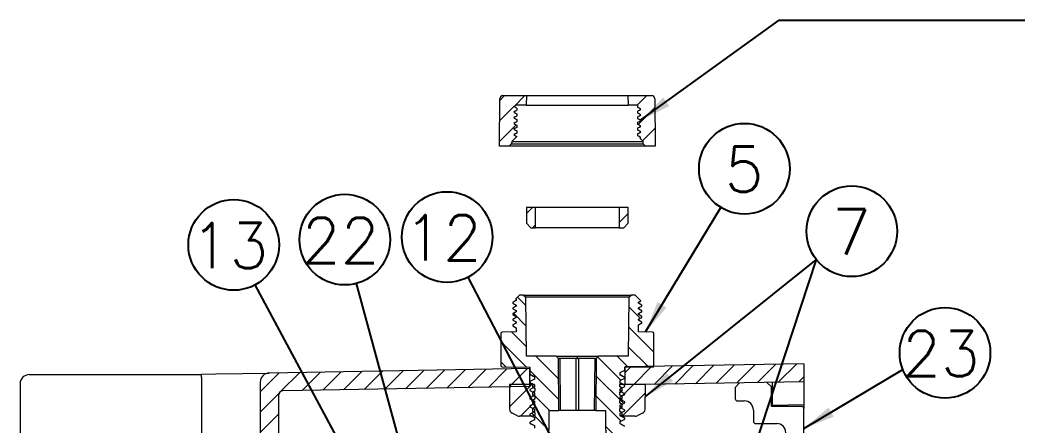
# Model space of a CAD drawing. Extents: x 14808 to 20058, y -13198 to -11680.
# Drawn here: x 16137.5 to 16248.4, y -11998.7 to -11954 of the extents above; entities that cross this region are included whole.
import ezdxf

# ---------------------------------------------------------------- set-up
doc = ezdxf.new("R2010")
doc.units = 0
doc.header["$LTSCALE"] = 7
doc.header["$MEASUREMENT"] = 0
doc.layers.get('0').update_dxf_attribs({"color": 2, "linetype": 'CONTINUOUS'})
doc.layers.add('D', color=2, linetype='CONTINUOUS')
doc.layers.add('DWG', color=7, linetype='CONTINUOUS')
doc.styles.add('GHS', font='romans', dxfattribs={"bigfont": 'ghs'})
doc.dimstyles.new('STANDARD$7', dxfattribs={"dimtxt": 3.5, "dimasz": 3, "dimexe": 1, "dimexo": 0.0625, "dimgap": 1, "dimtad": 1, "dimdec": 4, "dimzin": 0, "dimdsep": 46, "dimtxsty": 'GHS', "dimcen": 1, "dimclrt": 2, "dimadec": 0, "dimazin": 0, "dimtfac": 1, "dimtdec": 4, "dimtofl": 0, "dimtmove": 0, "dimatfit": 3, "dimfxl": 1, "dimtolj": 1, "dimtzin": 0, "dimarcsym": 0})
pattern_1 = [(45, (106.702, 838.8216), (-2.245064, 2.245064), [])]
pattern_2 = [(45, (16246.7215, -11556.3238), (-1.122532, 1.122532), [])]
pattern_3 = [(45, (16919.7908, -11560.2243), (-1.122532, 1.122532), [])]
pattern_4 = [(135, (16919.7908, -11560.2243), (-1.122532, -1.122532), [])]

# ---------------------------------------------------------------- blocks, each defined once
blk = doc.blocks.new('A$C73CB3442')
at = {"linetype": 'Continuous', "lineweight": 0}
h = blk.add_hatch(dxfattribs=at)
h.set_pattern_fill('ANSI31', style=0)
h.set_pattern_definition(pattern_1)
h.paths.add_polyline_path([(2, 0), (2, 4.5), (0, 4.5), (0, 1), (1, 0)], flags=0)
h = blk.add_hatch(dxfattribs=at)
h.set_pattern_fill('ANSI31', style=0)
h.set_pattern_definition(pattern_1)
h.paths.add_polyline_path([(22.5, 1), (22.5, 4.5), (20.5, 4.5), (20.5, 0), (21.5, 0)], flags=0)
at = {"color": 7, "linetype": 'Continuous', "lineweight": 15}
for p, q in [((0, 4.5), (0, 1)), ((2, 4.5), (0, 4.5)), ((2, 0), (2, 4.5)), ((20.5, 4.5), (2, 4.5)), ((20.5, 4.5), (20.5, 0)), ((22.5, 4.5), (20.5, 4.5)), ((22.5, 1), (22.5, 4.5)), ((0, 1), (1, 0)), ((21.5, 0), (22.5, 1)), ((1, 0), (2, 0)), ((20.5, 0), (2, 0)), ((20.5, 0), (21.5, 0))]:
    blk.add_line(p, q, dxfattribs=at)

msp = doc.modelspace()

# ---------------------------------------------------------------- hatches: boundary and pattern name
at = {"linetype": 'Continuous', "lineweight": 0}
h = msp.add_hatch(dxfattribs=at)
h.set_pattern_fill('ANSI31', scale=0.5, style=0)
h.set_pattern_definition(pattern_2)
edge = h.paths.add_edge_path(flags=0)
edge.add_line((16192.33, -11963.3), (16192.33, -11963.4))
edge.add_line((16192.33, -11963.4), (16192.33, -11963.38))
edge.add_line((16192.33, -11963.38), (16193.36, -11963.38))
edge.add_line((16193.36, -11963.38), (16193.37, -11962.31))
edge.add_line((16193.37, -11962.31), (16190.79, -11962.31))
edge.add_arc((16190.79, -11962.66), 0.35, 90, 179.5)
edge.add_line((16190.44, -11962.65), (16190.4, -11967.88))
edge.add_line((16190.4, -11967.88), (16191.49, -11967.88))
edge.add_line((16191.49, -11967.88), (16191.74, -11967.63))
edge.add_line((16191.74, -11967.63), (16191.75, -11967.38))
edge.add_line((16191.75, -11967.38), (16192.3, -11966.84))
edge.add_line((16192.3, -11966.84), (16192.3, -11966.82))
edge.add_line((16192.3, -11966.82), (16191.98, -11966.63))
edge.add_line((16191.98, -11966.63), (16192.3, -11966.44))
edge.add_line((16192.3, -11966.44), (16192.3, -11966.19))
edge.add_line((16192.3, -11966.19), (16191.98, -11966.01))
edge.add_line((16191.98, -11966.01), (16192.3, -11965.82))
edge.add_line((16192.3, -11965.82), (16192.31, -11965.57))
edge.add_line((16192.31, -11965.57), (16191.98, -11965.38))
edge.add_line((16191.98, -11965.38), (16192.31, -11965.19))
edge.add_line((16192.31, -11965.19), (16192.31, -11964.95))
edge.add_line((16192.31, -11964.95), (16191.98, -11964.76))
edge.add_line((16191.98, -11964.76), (16192.32, -11964.56))
edge.add_line((16192.32, -11964.56), (16192.32, -11964.33))
edge.add_line((16192.32, -11964.33), (16191.98, -11964.13))
edge.add_line((16191.98, -11964.13), (16192.32, -11963.93))
edge.add_line((16192.32, -11963.93), (16192.32, -11963.71))
edge.add_line((16192.32, -11963.71), (16191.98, -11963.51))
edge.add_line((16191.98, -11963.51), (16192.33, -11963.3))
h = msp.add_hatch(dxfattribs=at)
h.set_pattern_fill('ANSI31', scale=0.5, style=0)
h.set_pattern_definition(pattern_2)
edge = h.paths.add_edge_path(flags=0)
edge.add_line((16207.59, -11967.88), (16207.55, -11962.65))
edge.add_arc((16207.2, -11962.66), 0.35, 0.5, 90)
edge.add_line((16207.2, -11962.31), (16204.62, -11962.31))
edge.add_line((16204.62, -11962.31), (16204.63, -11963.38))
edge.add_line((16204.63, -11963.38), (16205.67, -11963.38))
edge.add_line((16205.67, -11963.38), (16205.67, -11963.62))
edge.add_line((16205.67, -11963.62), (16206.02, -11963.82))
edge.add_line((16206.02, -11963.82), (16205.67, -11964.02))
edge.add_line((16205.67, -11964.02), (16205.67, -11964.25))
edge.add_line((16205.67, -11964.25), (16206.02, -11964.44))
edge.add_line((16206.02, -11964.44), (16205.68, -11964.64))
edge.add_line((16205.68, -11964.64), (16205.68, -11964.87))
edge.add_line((16205.68, -11964.87), (16206.02, -11965.07))
edge.add_line((16206.02, -11965.07), (16205.68, -11965.26))
edge.add_line((16205.68, -11965.26), (16205.68, -11965.5))
edge.add_line((16205.68, -11965.5), (16206.02, -11965.69))
edge.add_line((16206.02, -11965.69), (16205.69, -11965.88))
edge.add_line((16205.69, -11965.88), (16205.69, -11966.13))
edge.add_line((16205.69, -11966.13), (16206.02, -11966.32))
edge.add_line((16206.02, -11966.32), (16205.69, -11966.5))
edge.add_line((16205.69, -11966.5), (16205.69, -11966.76))
edge.add_line((16205.69, -11966.76), (16206.02, -11966.94))
edge.add_line((16206.02, -11966.94), (16205.88, -11967.02))
edge.add_line((16205.88, -11967.02), (16206.25, -11967.38))
edge.add_line((16206.25, -11967.38), (16206.25, -11967.63))
edge.add_line((16206.25, -11967.63), (16206.5, -11967.88))
edge.add_line((16206.5, -11967.88), (16207.59, -11967.88))
h = msp.add_hatch(dxfattribs=at)
h.set_pattern_fill('ANSI31', color=2, scale=0.5, angle=90, style=0)
h.set_pattern_definition(pattern_4)
edge = h.paths.add_edge_path(flags=0)
edge.add_line((16192.25, -11984.78), (16192.25, -11984.91))
edge.add_line((16192.25, -11984.91), (16191.87, -11985.11))
edge.add_line((16191.87, -11985.11), (16191.87, -11985.21))
edge.add_line((16191.87, -11985.21), (16192.25, -11985.41))
edge.add_line((16192.25, -11985.41), (16192.25, -11985.53))
edge.add_line((16192.25, -11985.53), (16191.87, -11985.73))
edge.add_line((16191.87, -11985.73), (16191.87, -11985.83))
edge.add_line((16191.87, -11985.83), (16192.25, -11986.03))
edge.add_line((16192.25, -11986.03), (16192.25, -11986.16))
edge.add_line((16192.25, -11986.16), (16191.87, -11986.36))
edge.add_line((16191.87, -11986.36), (16191.87, -11986.46))
edge.add_line((16191.87, -11986.46), (16192.25, -11986.66))
edge.add_line((16192.25, -11986.66), (16192.25, -11986.78))
edge.add_line((16192.25, -11986.78), (16191.87, -11986.98))
edge.add_line((16191.87, -11986.98), (16191.87, -11987.08))
edge.add_line((16191.87, -11987.08), (16192.25, -11987.28))
edge.add_line((16192.25, -11987.28), (16192.25, -11987.41))
edge.add_line((16192.25, -11987.41), (16191.87, -11987.61))
edge.add_line((16191.87, -11987.61), (16191.87, -11987.71))
edge.add_line((16191.87, -11987.71), (16192.25, -11987.91))
edge.add_line((16192.25, -11987.91), (16192.25, -11988.37))
edge.add_line((16192.25, -11988.37), (16190.69, -11988.39))
edge.add_arc((16190.7, -11988.54), 0.15, 90.5, 180)
edge.add_line((16190.55, -11988.54), (16190.55, -11992.09))
edge.add_arc((16190.7, -11992.09), 0.15, 180, 269.5)
edge.add_line((16190.69, -11992.24), (16193.75, -11992.27))
edge.add_line((16193.75, -11992.27), (16193.75, -11993.04))
edge.add_line((16193.75, -11993.04), (16194.25, -11993.3))
edge.add_line((16194.25, -11993.3), (16194.25, -11993.58))
edge.add_line((16194.25, -11993.58), (16193.75, -11993.84))
edge.add_line((16193.75, -11993.84), (16193.75, -11993.94))
edge.add_line((16193.75, -11993.94), (16194.25, -11994.2))
edge.add_line((16194.25, -11994.2), (16194.25, -11994.48))
edge.add_line((16194.25, -11994.48), (16193.75, -11994.74))
edge.add_line((16193.75, -11994.74), (16193.75, -11994.84))
edge.add_line((16193.75, -11994.84), (16194.25, -11995.1))
edge.add_line((16194.25, -11995.1), (16194.25, -11995.38))
edge.add_line((16194.25, -11995.38), (16193.75, -11995.64))
edge.add_line((16193.75, -11995.64), (16193.75, -11995.74))
edge.add_line((16193.75, -11995.74), (16194.25, -11996))
edge.add_line((16194.25, -11996), (16194.25, -11996.28))
edge.add_line((16194.25, -11996.28), (16193.75, -11996.54))
edge.add_line((16193.75, -11996.54), (16193.75, -11996.64))
edge.add_line((16193.75, -11996.64), (16194.25, -11996.9))
edge.add_line((16194.25, -11996.9), (16194.25, -11997.18))
edge.add_line((16194.25, -11997.18), (16193.75, -11997.44))
edge.add_line((16193.75, -11997.44), (16193.75, -11997.54))
edge.add_line((16193.75, -11997.54), (16194.25, -11997.8))
edge.add_line((16194.25, -11997.8), (16194.25, -11998.08))
edge.add_line((16194.25, -11998.08), (16193.75, -11998.34))
edge.add_line((16193.75, -11998.34), (16193.75, -11998.44))
edge.add_line((16193.75, -11998.44), (16194.25, -11998.7))
edge.add_line((16194.25, -11998.7), (16194.25, -11998.98))
edge.add_line((16194.25, -11998.98), (16193.75, -11999.24))
edge.add_line((16193.75, -11999.24), (16193.75, -11999.34))
edge.add_line((16193.75, -11999.34), (16194.25, -11999.6))
edge.add_line((16194.25, -11999.6), (16194.25, -11999.88))
edge.add_line((16194.25, -11999.88), (16193.75, -12000.14))
edge.add_line((16193.75, -12000.14), (16193.75, -12000.24))
edge.add_line((16193.75, -12000.24), (16194.25, -12000.5))
edge.add_line((16194.25, -12000.5), (16194.25, -12000.78))
edge.add_line((16194.25, -12000.78), (16193.75, -12001.04))
edge.add_line((16193.75, -12001.04), (16193.75, -12001.14))
edge.add_line((16193.75, -12001.14), (16194.25, -12001.4))
edge.add_line((16194.25, -12001.4), (16194.25, -12001.68))
edge.add_line((16194.25, -12001.68), (16193.75, -12001.94))
edge.add_line((16193.75, -12001.94), (16193.75, -12002.04))
edge.add_line((16193.75, -12002.04), (16194.25, -12002.3))
edge.add_line((16194.25, -12002.3), (16194.25, -12002.58))
edge.add_line((16194.25, -12002.58), (16193.75, -12002.84))
edge.add_line((16193.75, -12002.84), (16193.75, -12002.94))
edge.add_line((16193.75, -12002.94), (16194.25, -12003.2))
edge.add_line((16194.25, -12003.2), (16194.25, -12003.48))
edge.add_line((16194.25, -12003.48), (16193.75, -12003.74))
edge.add_line((16193.75, -12003.74), (16193.75, -12003.84))
edge.add_line((16193.75, -12003.84), (16194.25, -12004.1))
edge.add_line((16194.25, -12004.1), (16194.25, -12004.38))
edge.add_line((16194.25, -12004.38), (16193.96, -12004.53))
edge.add_line((16193.96, -12004.53), (16194.75, -12005.31))
edge.add_line((16194.75, -12005.31), (16195.35, -12005.31))
edge.add_line((16195.35, -12005.31), (16195.85, -12004.81))
edge.add_line((16195.85, -12004.81), (16195.88, -11997.06))
edge.add_line((16195.88, -11997.06), (16196.97, -11997.06))
edge.add_line((16196.97, -11997.06), (16196.92, -11991.32))
edge.add_line((16196.92, -11991.32), (16196.67, -11991.06))
edge.add_line((16196.67, -11991.06), (16193.37, -11991.06))
edge.add_line((16193.37, -11991.06), (16193.31, -11984.56))
edge.add_line((16193.31, -11984.56), (16193.06, -11984.31))
edge.add_line((16193.06, -11984.31), (16192.62, -11984.31))
edge.add_line((16192.62, -11984.31), (16192.18, -11984.75))
edge.add_line((16192.18, -11984.75), (16192.25, -11984.78))
h = msp.add_hatch(dxfattribs=at)
h.set_pattern_fill('ANSI31', color=2, scale=0.5, angle=90, style=0)
h.set_pattern_definition(pattern_4)
edge = h.paths.add_edge_path(flags=0)
edge.add_line((16203.74, -12003.03), (16203.74, -12002.75))
edge.add_line((16203.74, -12002.75), (16204.25, -12002.49))
edge.add_line((16204.25, -12002.49), (16204.25, -12002.39))
edge.add_line((16204.25, -12002.39), (16203.74, -12002.13))
edge.add_line((16203.74, -12002.13), (16203.74, -12001.85))
edge.add_line((16203.74, -12001.85), (16204.25, -12001.59))
edge.add_line((16204.25, -12001.59), (16204.25, -12001.49))
edge.add_line((16204.25, -12001.49), (16203.74, -12001.23))
edge.add_line((16203.74, -12001.23), (16203.74, -12000.95))
edge.add_line((16203.74, -12000.95), (16204.25, -12000.69))
edge.add_line((16204.25, -12000.69), (16204.25, -12000.59))
edge.add_line((16204.25, -12000.59), (16203.74, -12000.33))
edge.add_line((16203.74, -12000.33), (16203.74, -12000.05))
edge.add_line((16203.74, -12000.05), (16204.25, -11999.79))
edge.add_line((16204.25, -11999.79), (16204.25, -11999.69))
edge.add_line((16204.25, -11999.69), (16203.74, -11999.43))
edge.add_line((16203.74, -11999.43), (16203.74, -11999.15))
edge.add_line((16203.74, -11999.15), (16204.25, -11998.89))
edge.add_line((16204.25, -11998.89), (16204.25, -11998.79))
edge.add_line((16204.25, -11998.79), (16203.74, -11998.53))
edge.add_line((16203.74, -11998.53), (16203.74, -11998.25))
edge.add_line((16203.74, -11998.25), (16204.25, -11997.99))
edge.add_line((16204.25, -11997.99), (16204.25, -11997.89))
edge.add_line((16204.25, -11997.89), (16203.74, -11997.63))
edge.add_line((16203.74, -11997.63), (16203.74, -11997.35))
edge.add_line((16203.74, -11997.35), (16204.25, -11997.09))
edge.add_line((16204.25, -11997.09), (16204.25, -11996.99))
edge.add_line((16204.25, -11996.99), (16203.74, -11996.73))
edge.add_line((16203.74, -11996.73), (16203.74, -11996.45))
edge.add_line((16203.74, -11996.45), (16204.25, -11996.19))
edge.add_line((16204.25, -11996.19), (16204.25, -11996.09))
edge.add_line((16204.25, -11996.09), (16203.74, -11995.83))
edge.add_line((16203.74, -11995.83), (16203.74, -11995.55))
edge.add_line((16203.74, -11995.55), (16204.25, -11995.29))
edge.add_line((16204.25, -11995.29), (16204.25, -11995.19))
edge.add_line((16204.25, -11995.19), (16203.74, -11994.93))
edge.add_line((16203.74, -11994.93), (16203.74, -11994.65))
edge.add_line((16203.74, -11994.65), (16204.25, -11994.39))
edge.add_line((16204.25, -11994.39), (16204.25, -11994.29))
edge.add_line((16204.25, -11994.29), (16203.74, -11994.03))
edge.add_line((16203.74, -11994.03), (16203.74, -11993.75))
edge.add_line((16203.74, -11993.75), (16204.25, -11993.49))
edge.add_line((16204.25, -11993.49), (16204.25, -11993.39))
edge.add_line((16204.25, -11993.39), (16203.74, -11993.13))
edge.add_line((16203.74, -11993.13), (16203.74, -11992.85))
edge.add_line((16203.74, -11992.85), (16204.25, -11992.59))
edge.add_line((16204.25, -11992.59), (16204.25, -11992.27))
edge.add_line((16204.25, -11992.27), (16207.4, -11992.24))
edge.add_arc((16207.4, -11992.19), 0.05, 270.5, 360)
edge.add_line((16207.45, -11992.19), (16207.45, -11988.54))
edge.add_arc((16207.3, -11988.54), 0.15, 0, 89.5)
edge.add_line((16207.3, -11988.39), (16205.75, -11988.37))
edge.add_line((16205.75, -11988.37), (16205.75, -11987.59))
edge.add_line((16205.75, -11987.59), (16206.12, -11987.39))
edge.add_line((16206.12, -11987.39), (16206.12, -11987.29))
edge.add_line((16206.12, -11987.29), (16205.75, -11987.09))
edge.add_line((16205.75, -11987.09), (16205.75, -11986.97))
edge.add_line((16205.75, -11986.97), (16206.12, -11986.77))
edge.add_line((16206.12, -11986.77), (16206.12, -11986.67))
edge.add_line((16206.12, -11986.67), (16205.75, -11986.47))
edge.add_line((16205.75, -11986.47), (16205.75, -11986.34))
edge.add_line((16205.75, -11986.34), (16206.12, -11986.14))
edge.add_line((16206.12, -11986.14), (16206.12, -11986.04))
edge.add_line((16206.12, -11986.04), (16205.75, -11985.84))
edge.add_line((16205.75, -11985.84), (16205.75, -11985.72))
edge.add_line((16205.75, -11985.72), (16206.12, -11985.52))
edge.add_line((16206.12, -11985.52), (16206.12, -11985.42))
edge.add_line((16206.12, -11985.42), (16205.75, -11985.22))
edge.add_line((16205.75, -11985.22), (16205.75, -11985.09))
edge.add_line((16205.75, -11985.09), (16206.01, -11984.95))
edge.add_line((16206.01, -11984.95), (16205.37, -11984.31))
edge.add_line((16205.37, -11984.31), (16204.93, -11984.31))
edge.add_line((16204.93, -11984.31), (16204.68, -11984.56))
edge.add_line((16204.68, -11984.56), (16204.62, -11991.06))
edge.add_line((16204.62, -11991.06), (16201.32, -11991.06))
edge.add_line((16201.32, -11991.06), (16201.07, -11991.32))
edge.add_line((16201.07, -11991.32), (16201.02, -11997.06))
edge.add_line((16201.02, -11997.06), (16202.11, -11997.06))
edge.add_line((16202.11, -11997.06), (16202.14, -12004.81))
edge.add_line((16202.14, -12004.81), (16202.65, -12005.31))
edge.add_line((16202.65, -12005.31), (16203.25, -12005.31))
edge.add_line((16203.25, -12005.31), (16203.74, -12004.82))
edge.add_line((16203.74, -12004.82), (16203.74, -12004.55))
edge.add_line((16203.74, -12004.55), (16204.25, -12004.29))
edge.add_line((16204.25, -12004.29), (16204.25, -12004.19))
edge.add_line((16204.25, -12004.19), (16203.74, -12003.93))
edge.add_line((16203.74, -12003.93), (16203.74, -12003.65))
edge.add_line((16203.74, -12003.65), (16204.25, -12003.39))
edge.add_line((16204.25, -12003.39), (16204.25, -12003.29))
edge.add_line((16204.25, -12003.29), (16203.74, -12003.03))
h = msp.add_hatch(dxfattribs=at)
h.set_pattern_fill('ANSI31', color=2, scale=0.5, style=0)
h.set_pattern_definition(pattern_3)
h.paths.add_polyline_path([(16224, -11993.88), (16224, -11991.88), (16204.25, -11992.22), (16204.25, -11994.22)], flags=0)
h = msp.add_hatch(dxfattribs=at)
h.set_pattern_fill('ANSI31', color=2, scale=0.5, style=0)
h.set_pattern_definition(pattern_3)
edge = h.paths.add_edge_path(flags=0)
edge.add_line((16164, -11993.91), (16164, -12008.17))
edge.add_line((16164, -12008.17), (16166, -12008.17))
edge.add_line((16166, -12008.17), (16166, -11995.38))
edge.add_arc((16166.5, -11995.38), 0.5, 91, 180, ccw=False)
edge.add_line((16166.49, -11994.88), (16193.75, -11994.41))
edge.add_line((16193.75, -11994.41), (16193.75, -11992.4))
edge.add_line((16193.75, -11992.4), (16164.98, -11992.91))
edge.add_arc((16165, -11993.91), 1, 91, 180)
h = msp.add_hatch(dxfattribs=at)
h.set_pattern_fill('ANSI31', color=2, scale=0.5, style=0)
h.set_pattern_definition(pattern_3)
edge = h.paths.add_edge_path(flags=0)
edge.add_line((16194.12, -11997.68), (16194.34, -11997.56))
edge.add_line((16194.34, -11997.56), (16194.34, -11997.31))
edge.add_line((16194.34, -11997.31), (16194.05, -11997.14))
edge.add_line((16194.05, -11997.14), (16194.05, -11996.83))
edge.add_line((16194.05, -11996.83), (16194.34, -11996.66))
edge.add_line((16194.34, -11996.66), (16194.34, -11996.41))
edge.add_line((16194.34, -11996.41), (16194.05, -11996.24))
edge.add_line((16194.05, -11996.24), (16194.05, -11995.93))
edge.add_line((16194.05, -11995.93), (16194.34, -11995.76))
edge.add_line((16194.34, -11995.76), (16194.34, -11995.51))
edge.add_line((16194.34, -11995.51), (16194.05, -11995.34))
edge.add_line((16194.05, -11995.34), (16194.05, -11995.03))
edge.add_line((16194.05, -11995.03), (16194.34, -11994.86))
edge.add_line((16194.34, -11994.86), (16194.34, -11994.61))
edge.add_line((16194.34, -11994.61), (16194.05, -11994.44))
edge.add_line((16194.05, -11994.44), (16194.05, -11994.18))
edge.add_line((16194.05, -11994.18), (16191.5, -11994.18))
edge.add_line((16191.5, -11994.18), (16191.52, -11996.89))
edge.add_arc((16192.02, -11996.89), 0.5, 180.5, 243.4349)
edge.add_line((16191.8, -11997.33), (16192.39, -11997.63))
edge.add_arc((16192.61, -11997.18), 0.5, 243.4349, 270)
edge.add_line((16192.61, -11997.68), (16194.12, -11997.68))
h = msp.add_hatch(dxfattribs=at)
h.set_pattern_fill('ANSI31', color=2, scale=0.5, style=0)
h.set_pattern_definition(pattern_3)
edge = h.paths.add_edge_path(flags=0)
edge.add_line((16203.94, -11996.69), (16203.65, -11996.86))
edge.add_line((16203.65, -11996.86), (16203.65, -11997.11))
edge.add_line((16203.65, -11997.11), (16203.94, -11997.28))
edge.add_line((16203.94, -11997.28), (16203.94, -11997.59))
edge.add_line((16203.94, -11997.59), (16203.78, -11997.68))
edge.add_line((16203.78, -11997.68), (16205.38, -11997.68))
edge.add_arc((16205.38, -11997.18), 0.5, 270, 296.5651)
edge.add_line((16205.6, -11997.63), (16206.2, -11997.33))
edge.add_arc((16205.97, -11996.89), 0.5, 296.5651, 359.5)
edge.add_line((16206.47, -11996.89), (16206.5, -11994.18))
edge.add_line((16206.5, -11994.18), (16203.65, -11994.18))
edge.add_line((16203.65, -11994.18), (16203.65, -11994.41))
edge.add_line((16203.65, -11994.41), (16203.94, -11994.58))
edge.add_line((16203.94, -11994.58), (16203.94, -11994.89))
edge.add_line((16203.94, -11994.89), (16203.65, -11995.06))
edge.add_line((16203.65, -11995.06), (16203.65, -11995.31))
edge.add_line((16203.65, -11995.31), (16203.94, -11995.48))
edge.add_line((16203.94, -11995.48), (16203.94, -11995.79))
edge.add_line((16203.94, -11995.79), (16203.65, -11995.96))
edge.add_line((16203.65, -11995.96), (16203.65, -11996.21))
edge.add_line((16203.65, -11996.21), (16203.94, -11996.38))
edge.add_line((16203.94, -11996.38), (16203.94, -11996.69))

# ---------------------------------------------------------------- linework, layer by layer
at = {"color": 7, "linetype": 'Continuous', "lineweight": 15}
for p, q in [((16190.4, -11967.88), (16190.44, -11962.65)), ((16190.79, -11962.31), (16193.37, -11962.31)), ((16191.98, -11963.51), (16192.33, -11963.3)), ((16192.33, -11963.3), (16192.33, -11963.4)), ((16193.37, -11962.31), (16193.36, -11963.38)), ((16193.37, -11962.31), (16204.62, -11962.31)), ((16204.63, -11963.38), (16204.62, -11962.31)), ((16204.62, -11962.31), (16207.2, -11962.31)), ((16207.55, -11962.65), (16207.59, -11967.88)), ((16192.32, -11963.71), (16191.98, -11963.51)), ((16192.32, -11963.71), (16192.32, -11963.93)), ((16192.32, -11964.33), (16192.32, -11964.56)), ((16192.33, -11963.38), (16192.33, -11963.4)), ((16193.36, -11963.38), (16192.33, -11963.38)), ((16193.36, -11963.38), (16204.63, -11963.38)), ((16205.67, -11963.38), (16204.63, -11963.38)), ((16205.67, -11963.62), (16205.67, -11963.38)), ((16205.67, -11964.25), (16205.67, -11964.02)), ((16192.31, -11964.95), (16192.31, -11965.19)), ((16205.68, -11964.87), (16205.68, -11964.64)), ((16205.68, -11965.5), (16205.68, -11965.26)), ((16192.31, -11965.57), (16192.3, -11965.82)), ((16192.3, -11966.19), (16192.3, -11966.44)), ((16205.69, -11966.13), (16205.69, -11965.88)), ((16205.69, -11966.76), (16205.69, -11966.5)), ((16191.49, -11967.88), (16191.74, -11967.63)), ((16191.75, -11967.38), (16191.74, -11967.63)), ((16191.74, -11967.63), (16206.25, -11967.63)), ((16192.3, -11966.84), (16191.75, -11967.38)), ((16191.75, -11967.38), (16206.25, -11967.38)), ((16192.3, -11966.82), (16192.3, -11966.84)), ((16205.88, -11967.02), (16206.02, -11966.94)), ((16206.25, -11967.38), (16205.88, -11967.02)), ((16206.25, -11967.63), (16206.25, -11967.38)), ((16206.25, -11967.63), (16206.5, -11967.88)), ((16191.49, -11967.88), (16190.4, -11967.88)), ((16206.5, -11967.88), (16191.49, -11967.88)), ((16207.59, -11967.88), (16206.5, -11967.88)), ((16192.18, -11984.75), (16192.62, -11984.31)), ((16193.06, -11984.31), (16192.62, -11984.31)), ((16193.06, -11984.31), (16193.31, -11984.56)), ((16193.06, -11984.31), (16204.93, -11984.31)), ((16204.68, -11984.56), (16204.93, -11984.31)), ((16205.37, -11984.31), (16204.93, -11984.31)), ((16205.37, -11984.31), (16206.01, -11984.95)), ((16192.25, -11984.91), (16191.87, -11985.11)), ((16191.87, -11985.11), (16191.88, -11985.1)), ((16191.87, -11985.11), (16191.87, -11985.21)), ((16191.87, -11985.21), (16192.25, -11985.41)), ((16192.18, -11984.75), (16192.25, -11984.78)), ((16192.25, -11984.78), (16192.25, -11984.91)), ((16192.25, -11985.41), (16192.25, -11985.53)), ((16204.68, -11984.56), (16193.31, -11984.56)), ((16193.37, -11991.06), (16193.31, -11984.56)), ((16204.68, -11984.56), (16204.62, -11991.06)), ((16205.75, -11985.09), (16206.01, -11984.95)), ((16205.75, -11985.22), (16205.75, -11985.09)), ((16206.12, -11985.42), (16205.75, -11985.22)), ((16206.01, -11984.95), (16206, -11984.95)), ((16206.12, -11985.52), (16206.12, -11985.42)), ((16192.25, -11985.53), (16191.87, -11985.73)), ((16191.87, -11985.73), (16191.87, -11985.83)), ((16191.87, -11985.73), (16191.89, -11985.73)), ((16191.87, -11985.83), (16192.25, -11986.03)), ((16192.25, -11986.16), (16191.87, -11986.36)), ((16191.87, -11986.36), (16191.89, -11986.35)), ((16191.87, -11986.36), (16191.87, -11986.46)), ((16191.87, -11986.46), (16192.25, -11986.66)), ((16192.25, -11986.03), (16192.25, -11986.16)), ((16205.75, -11985.72), (16206.12, -11985.52)), ((16205.75, -11985.84), (16205.75, -11985.72)), ((16206.12, -11986.04), (16205.75, -11985.84)), ((16205.75, -11986.34), (16206.12, -11986.14)), ((16205.75, -11986.47), (16205.75, -11986.34)), ((16206.12, -11986.67), (16205.75, -11986.47)), ((16206.09, -11985.52), (16206.12, -11985.52)), ((16206.12, -11986.14), (16206.12, -11986.04)), ((16206.12, -11986.15), (16206.12, -11986.14)), ((16192.25, -11986.78), (16191.87, -11986.98)), ((16191.87, -11986.98), (16191.87, -11987.08)), ((16191.87, -11986.98), (16191.89, -11986.98)), ((16191.87, -11987.08), (16192.25, -11987.28)), ((16192.25, -11987.41), (16191.87, -11987.61)), ((16191.87, -11987.61), (16191.89, -11987.6)), ((16191.87, -11987.61), (16191.87, -11987.71)), ((16191.87, -11987.71), (16192.25, -11987.91)), ((16192.25, -11986.66), (16192.25, -11986.78)), ((16192.25, -11987.28), (16192.25, -11987.41)), ((16205.75, -11986.97), (16206.12, -11986.77)), ((16205.75, -11987.09), (16205.75, -11986.97)), ((16206.12, -11987.29), (16205.75, -11987.09)), ((16205.75, -11987.59), (16206.12, -11987.39)), ((16205.75, -11988.37), (16205.75, -11987.59)), ((16206.1, -11987.4), (16206.12, -11987.39)), ((16206.11, -11986.77), (16206.12, -11986.77)), ((16206.12, -11986.77), (16206.12, -11986.67)), ((16206.12, -11987.39), (16206.12, -11987.29)), ((16190.55, -11988.54), (16190.55, -11992.09)), ((16192.25, -11988.37), (16190.69, -11988.39)), ((16192.25, -11987.91), (16192.25, -11988.37)), ((16207.3, -11988.39), (16205.75, -11988.37)), ((16207.45, -11992.19), (16207.45, -11988.54)), ((16196.67, -11991.06), (16193.37, -11991.06)), ((16196.67, -11991.06), (16196.92, -11991.32)), ((16196.67, -11991.06), (16199, -11991.06)), ((16196.97, -11997.06), (16196.92, -11991.32)), ((16196.92, -11991.32), (16196.95, -11991.35)), ((16197.05, -11991.32), (16197.1, -11997.06)), ((16198.87, -11991.32), (16197.05, -11991.32)), ((16198.87, -11997.06), (16198.87, -11991.32)), ((16199, -11991.35), (16199, -11991.06)), ((16199, -11991.06), (16201.32, -11991.06)), ((16200.95, -11991.32), (16199.12, -11991.32)), ((16199.12, -11991.32), (16199.12, -11997.06)), ((16200.9, -11997.06), (16200.95, -11991.32)), ((16201.07, -11991.32), (16201.02, -11997.06)), ((16201.04, -11991.35), (16201.07, -11991.32)), ((16201.07, -11991.32), (16201.32, -11991.06)), ((16204.62, -11991.06), (16201.32, -11991.06)), ((16224, -11991.88), (16204.25, -11992.22)), ((16224, -11991.88), (16224, -11993.88)), ((16152.5, -11993.09), (16157.5, -11993.09)), ((16157.5, -11993.04), (16159.08, -11993.01)), ((16157.5, -11993.41), (16157.5, -11993.04)), ((16159.08, -11993.01), (16164.98, -11992.91)), ((16193.75, -11992.4), (16164.98, -11992.91)), ((16190.69, -11992.24), (16193.75, -11992.27)), ((16193.75, -11992.27), (16193.75, -11993.04)), ((16193.75, -11994.41), (16193.75, -11992.4)), ((16193.78, -11993.05), (16193.75, -11993.04)), ((16193.75, -11993.04), (16194.25, -11993.3)), ((16203.74, -11992.85), (16204.25, -11992.59)), ((16203.74, -11993.13), (16203.74, -11992.85)), ((16204.25, -11993.39), (16203.74, -11993.13)), ((16204.25, -11992.22), (16204.25, -11994.22)), ((16204.25, -11992.27), (16207.4, -11992.24)), ((16204.25, -11992.59), (16204.25, -11992.27)), ((16137.5, -11994.09), (16137.5, -12008.09)), ((16157.5, -11993.41), (16157.5, -11994.09)), ((16157.5, -11994.09), (16157.5, -12000.2)), ((16164, -11993.91), (16164, -12008.17)), ((16191.5, -11994.18), (16191.52, -11996.89)), ((16194.05, -11994.18), (16191.5, -11994.18)), ((16194.25, -11993.58), (16193.75, -11993.84)), ((16193.75, -11993.84), (16193.75, -11993.94)), ((16193.75, -11993.94), (16194.25, -11994.2)), ((16193.78, -11993.95), (16193.75, -11993.94)), ((16194.05, -11994.18), (16194.05, -11994.44)), ((16194.25, -11993.3), (16194.25, -11993.58)), ((16194.25, -11994.2), (16194.25, -11994.48)), ((16203.65, -11994.18), (16203.65, -11994.41)), ((16206.5, -11994.18), (16203.65, -11994.18)), ((16203.74, -11993.75), (16204.25, -11993.49)), ((16203.74, -11994.03), (16203.74, -11993.75)), ((16204.25, -11994.29), (16203.74, -11994.03)), ((16204.25, -11993.39), (16204.21, -11993.38)), ((16204.25, -11994.29), (16204.21, -11994.28)), ((16204.25, -11993.49), (16204.25, -11993.39)), ((16224, -11993.88), (16204.25, -11994.22)), ((16204.25, -11994.39), (16204.25, -11994.29)), ((16206.47, -11996.89), (16206.5, -11994.18)), ((16216.91, -11994), (16216.42, -11994.49)), ((16220.42, -11994.44), (16219.92, -11993.95)), ((16220.5, -11993.94), (16220.5, -11996.44)), ((16224, -11993.88), (16224, -11996.38)), ((16166, -11995.38), (16166, -12008.17)), ((16193.75, -11994.41), (16166.49, -11994.88)), ((16194.25, -11994.48), (16193.75, -11994.74)), ((16193.75, -11994.74), (16193.75, -11994.84)), ((16193.78, -11994.85), (16193.75, -11994.84)), ((16193.75, -11994.84), (16194.25, -11995.1)), ((16194.25, -11995.38), (16193.75, -11995.64)), ((16194.05, -11994.44), (16194.34, -11994.61)), ((16194.34, -11994.86), (16194.05, -11995.03)), ((16194.05, -11995.03), (16194.05, -11995.34)), ((16194.05, -11995.34), (16194.34, -11995.51)), ((16194.08, -11995.02), (16194.25, -11995.1)), ((16194.25, -11995.37), (16194.09, -11995.36)), ((16194.25, -11995.1), (16194.25, -11995.38)), ((16194.34, -11994.86), (16194.34, -11994.61)), ((16203.63, -11994.4), (16203.65, -11994.41)), ((16203.94, -11994.58), (16203.65, -11994.41)), ((16203.65, -11995.06), (16203.94, -11994.89)), ((16203.65, -11995.06), (16203.65, -11995.31)), ((16203.94, -11995.48), (16203.65, -11995.31)), ((16203.74, -11994.65), (16204.25, -11994.39)), ((16203.74, -11994.93), (16203.74, -11994.65)), ((16203.81, -11994.96), (16203.74, -11994.92)), ((16204.25, -11995.19), (16203.74, -11994.93)), ((16203.74, -11995.55), (16204.25, -11995.29)), ((16203.94, -11994.89), (16203.94, -11994.58)), ((16203.94, -11995.79), (16203.94, -11995.48)), ((16204.25, -11995.19), (16204.21, -11995.18)), ((16204.25, -11995.29), (16204.25, -11995.19)), ((16216.42, -11994.49), (16216.42, -11995.74)), ((16220.42, -11996.59), (16220.42, -11994.44)), ((16193.75, -11995.64), (16193.75, -11995.74)), ((16193.78, -11995.75), (16193.75, -11995.74)), ((16193.75, -11995.74), (16194.25, -11996)), ((16194.25, -11996.28), (16193.75, -11996.54)), ((16193.75, -11996.54), (16193.75, -11996.64)), ((16194.34, -11995.76), (16194.05, -11995.93)), ((16194.05, -11995.93), (16194.05, -11996.24)), ((16194.14, -11995.95), (16194.05, -11995.93)), ((16194.05, -11996.24), (16194.34, -11996.41)), ((16194.08, -11995.92), (16194.25, -11996)), ((16194.25, -11996), (16194.25, -11996.28)), ((16194.34, -11995.76), (16194.34, -11995.51)), ((16194.34, -11996.66), (16194.34, -11996.41)), ((16203.65, -11995.96), (16203.94, -11995.79)), ((16203.65, -11995.96), (16203.65, -11996.21)), ((16203.94, -11996.38), (16203.65, -11996.21)), ((16203.74, -11995.83), (16203.74, -11995.55)), ((16203.81, -11995.86), (16203.74, -11995.82)), ((16204.25, -11996.09), (16203.74, -11995.83)), ((16203.74, -11996.45), (16204.25, -11996.19)), ((16203.74, -11996.73), (16203.74, -11996.45)), ((16203.94, -11996.38), (16203.9, -11996.37)), ((16203.94, -11996.69), (16203.94, -11996.38)), ((16204.25, -11996.09), (16204.21, -11996.08)), ((16204.25, -11996.19), (16204.25, -11996.09)), ((16216.67, -11995.99), (16217.42, -11995.99)), ((16223.75, -11996.59), (16220.42, -11996.59)), ((16220.5, -11996.44), (16224, -11996.38)), ((16224, -11996.38), (16224, -11996.84)), ((16192.39, -11997.63), (16191.8, -11997.33)), ((16194.12, -11997.68), (16192.61, -11997.68)), ((16193.78, -11996.65), (16193.75, -11996.64)), ((16193.75, -11996.64), (16194.25, -11996.9)), ((16194.25, -11997.18), (16193.75, -11997.44)), ((16193.75, -11997.44), (16193.75, -11997.54)), ((16193.78, -11997.55), (16193.75, -11997.54)), ((16193.75, -11997.54), (16194.25, -11997.8)), ((16194.02, -11997.68), (16194.25, -11997.8)), ((16194.34, -11996.66), (16194.05, -11996.83)), ((16194.05, -11996.83), (16194.05, -11997.14)), ((16194.05, -11997.14), (16194.34, -11997.31)), ((16194.08, -11996.82), (16194.25, -11996.9)), ((16194.25, -11997.18), (16194.11, -11997.16)), ((16194.34, -11997.56), (16194.12, -11997.68)), ((16194.25, -11996.9), (16194.25, -11997.18)), ((16194.34, -11997.56), (16194.34, -11997.31)), ((16195.85, -12004.81), (16195.88, -11997.06)), ((16195.88, -11997.06), (16196.97, -11997.06)), ((16197.1, -11997.06), (16196.97, -11997.06)), ((16198.87, -11997.06), (16197.1, -11997.06)), ((16199.12, -11997.06), (16198.87, -11997.06)), ((16200.9, -11997.06), (16199.12, -11997.06)), ((16201.02, -11997.06), (16200.9, -11997.06)), ((16201.02, -11997.06), (16202.11, -11997.06)), ((16202.11, -11997.06), (16202.14, -12004.81)), ((16203.65, -11996.86), (16203.94, -11996.69)), ((16203.65, -11996.86), (16203.65, -11997.11)), ((16203.94, -11997.28), (16203.65, -11997.11)), ((16203.81, -11996.76), (16203.74, -11996.72)), ((16204.25, -11996.99), (16203.74, -11996.73)), ((16203.74, -11997.35), (16204.25, -11997.09)), ((16203.74, -11997.63), (16203.74, -11997.35)), ((16203.94, -11997.59), (16203.74, -11997.55)), ((16203.81, -11997.66), (16203.74, -11997.62)), ((16204.25, -11997.89), (16203.74, -11997.63)), ((16203.78, -11997.68), (16203.94, -11997.59)), ((16205.38, -11997.68), (16203.78, -11997.68)), ((16203.94, -11997.28), (16203.9, -11997.27)), ((16203.94, -11997.59), (16203.94, -11997.28)), ((16204.25, -11996.99), (16204.21, -11996.98)), ((16204.25, -11997.09), (16204.25, -11996.99)), ((16206.2, -11997.33), (16205.6, -11997.63)), ((16218.42, -11996.99), (16218.42, -11998.24)), ((16224, -12012.39), (16224, -11996.84)), ((16194.25, -11998.08), (16193.75, -11998.34)), ((16193.75, -11998.34), (16193.75, -11998.44)), ((16193.78, -11998.45), (16193.75, -11998.44)), ((16193.75, -11998.44), (16194.25, -11998.7)), ((16194.25, -11997.8), (16194.25, -11998.08)), ((16194.25, -11998.7), (16194.25, -11998.98)), ((16203.74, -11998.25), (16204.25, -11997.99)), ((16203.74, -11998.53), (16203.74, -11998.25)), ((16204.25, -11998.79), (16203.74, -11998.53)), ((16204.25, -11997.89), (16204.21, -11997.88)), ((16204.25, -11997.99), (16204.25, -11997.89)), ((16218.67, -11998.49), (16221, -11998.49))]:
    msp.add_line(p, q, dxfattribs=at)
at = {"color": 8, "linetype": 'Continuous', "lineweight": 15}
msp.add_line((16220.5, -11994.43), (16220.42, -11994.44), dxfattribs=at)
at = {"color": 7, "linetype": 'Continuous', "lineweight": 15, "flags": 128}
for points in [[(16192.32, -11963.93), (16192.23, -11963.98), (16192.14, -11964.04), (16191.98, -11964.13)], [(16191.98, -11964.13), (16192.07, -11964.18), (16192.16, -11964.24), (16192.32, -11964.33)], [(16206.02, -11963.82), (16205.92, -11963.76), (16205.83, -11963.71), (16205.67, -11963.62)], [(16205.67, -11964.02), (16205.76, -11963.97), (16205.85, -11963.91), (16206.02, -11963.82)], [(16206.02, -11964.44), (16205.92, -11964.39), (16205.83, -11964.34), (16205.67, -11964.25)], [(16205.68, -11964.64), (16205.76, -11964.59), (16205.85, -11964.54), (16206.02, -11964.44)], [(16192.32, -11964.56), (16192.23, -11964.61), (16192.14, -11964.66), (16191.98, -11964.76)], [(16191.98, -11964.76), (16192.07, -11964.81), (16192.16, -11964.86), (16192.31, -11964.95)], [(16192.31, -11965.19), (16192.23, -11965.23), (16192.14, -11965.29), (16191.98, -11965.38)], [(16191.98, -11965.38), (16192.07, -11965.43), (16192.16, -11965.49), (16192.31, -11965.57)], [(16206.02, -11965.07), (16205.92, -11965.01), (16205.83, -11964.96), (16205.68, -11964.87)], [(16205.68, -11965.26), (16205.76, -11965.22), (16205.85, -11965.16), (16206.02, -11965.07)], [(16206.02, -11965.69), (16205.92, -11965.64), (16205.83, -11965.59), (16205.68, -11965.5)], [(16192.3, -11965.82), (16192.23, -11965.86), (16192.14, -11965.91), (16191.98, -11966.01)], [(16191.98, -11966.01), (16192.07, -11966.06), (16192.16, -11966.11), (16192.3, -11966.19)], [(16192.3, -11966.44), (16192.23, -11966.48), (16192.14, -11966.54), (16191.98, -11966.63)], [(16191.98, -11966.63), (16192.07, -11966.68), (16192.16, -11966.74), (16192.3, -11966.82)], [(16205.69, -11965.88), (16205.76, -11965.84), (16205.85, -11965.79), (16206.02, -11965.69)], [(16206.02, -11966.32), (16205.92, -11966.26), (16205.83, -11966.21), (16205.69, -11966.13)], [(16205.69, -11966.5), (16205.76, -11966.47), (16205.85, -11966.41), (16206.02, -11966.32)], [(16206.02, -11966.94), (16205.92, -11966.89), (16205.83, -11966.84), (16205.69, -11966.76)]]:
    msp.add_lwpolyline(points, dxfattribs=at)
for centre in [(16217.43, -11970.38), (16173.33, -11978.2), (16184.62, -11977.91), (16229.28, -11977.28), (16161.07, -11978.78), (16239.57, -11990.69)]:
    msp.add_circle(centre, 5)
at = {"color": 7, "linetype": 'Continuous', "lineweight": 15}
for centre, radius, start, end in [((16190.79, -11962.66), 0.35, 90, 179.5), ((16207.2, -11962.66), 0.35, 0.5, 90), ((16190.7, -11988.54), 0.15, 90.5, 180), ((16207.3, -11988.54), 0.15, 0, 89.5), ((16190.7, -11992.09), 0.15, 180, 269.5), ((16138.5, -11994.09), 1, 90, 180), ((16165, -11993.91), 1, 91, 180), ((16207.4, -11992.19), 0.05, 270.5, 0), ((16166.5, -11995.38), 0.5, 91, 180), ((16216.67, -11995.74), 0.25, 180, 270), ((16217.42, -11996.99), 1, 0, 90), ((16223.75, -11996.84), 0.25, 0, 90), ((16192.02, -11996.89), 0.5, 180.5, 243.4349), ((16192.61, -11997.18), 0.5, 243.4349, 270), ((16205.38, -11997.18), 0.5, 270, 296.5651), ((16205.97, -11996.89), 0.5, 296.5651, 359.5), ((16218.67, -11998.24), 0.25, 180, 270), ((16221, -11999.49), 1, 0, 90)]:
    msp.add_arc(centre, radius, start, end, dxfattribs=at)
for centre, major_axis, ratio, start_param, end_param in [((16197.17, -11991.57), (-0.217, 0.219), 0.572261, 5.7671, 6.290677), ((16199, -11991.57), (-0.216, 0.219), 0.57732, 5.243622, 5.767199), ((16199, -11991.57), (0.216, 0.219), 0.57732, 0.515986, 1.039563), ((16200.82, -11991.57), (0.217, 0.219), 0.572261, 6.275694, 6.799271)]:
    msp.add_ellipse(centre, major_axis=major_axis, ratio=ratio, start_param=start_param, end_param=end_param, dxfattribs=at)
for points, knots in [([(16192.25, -11984.91), (16192.18, -11984.94), (16192.06, -11985), (16191.94, -11985.07), (16191.87, -11985.1)], [0, 0, 0, 0, 0.496824, 1, 1, 1, 1]), ([(16205.75, -11985.1), (16205.8, -11985.07), (16205.89, -11985.02), (16205.98, -11984.97), (16206.01, -11984.96)], [0, 0, 0, 0, 0.658663, 1, 1, 1, 1]), ([(16192.25, -11985.53), (16192.18, -11985.56), (16192.06, -11985.63), (16191.94, -11985.7), (16191.87, -11985.73)], [0, 0, 0, 0, 0.496824, 1, 1, 1, 1]), ([(16192.25, -11986.16), (16192.18, -11986.19), (16192.06, -11986.25), (16191.94, -11986.32), (16191.87, -11986.35)], [0, 0, 0, 0, 0.496824, 1, 1, 1, 1]), ([(16205.75, -11985.72), (16205.81, -11985.69), (16205.93, -11985.62), (16206.06, -11985.56), (16206.12, -11985.52)], [0, 0, 0, 0, 0.4968244, 1, 1, 1, 1]), ([(16205.75, -11986.35), (16205.81, -11986.31), (16205.93, -11986.25), (16206.06, -11986.18), (16206.12, -11986.15)], [0, 0, 0, 0, 0.496824, 1, 1, 1, 1]), ([(16192.25, -11986.78), (16192.18, -11986.81), (16192.06, -11986.88), (16191.94, -11986.95), (16191.87, -11986.98)], [0, 0, 0, 0, 0.496824, 1, 1, 1, 1]), ([(16192.25, -11987.41), (16192.18, -11987.44), (16192.06, -11987.5), (16191.94, -11987.57), (16191.87, -11987.6)], [0, 0, 0, 0, 0.496824, 1, 1, 1, 1]), ([(16205.75, -11986.97), (16205.81, -11986.94), (16205.93, -11986.87), (16206.06, -11986.81), (16206.12, -11986.77)], [0, 0, 0, 0, 0.496824, 1, 1, 1, 1]), ([(16205.75, -11987.6), (16205.81, -11987.56), (16205.93, -11987.5), (16206.06, -11987.43), (16206.12, -11987.4)], [0, 0, 0, 0, 0.496824, 1, 1, 1, 1]), ([(16138.5, -11993.09), (16138.52, -11993.09), (16138.56, -11993.09), (16138.89, -11993.09), (16139.4, -11993.09), (16140.04, -11993.09), (16141, -11993.09), (16142.22, -11993.09), (16143.65, -11993.09), (16144.81, -11993.09), (16146.04, -11993.09), (16147.73, -11993.09), (16149.88, -11993.09), (16151.64, -11993.09), (16152.5, -11993.09)], [0, 0, 0, 0, 0.077656, 0.157721, 0.240041, 0.304387, 0.368745, 0.500012, 0.565727, 0.631454, 0.6958, 0.760158, 0.883566, 1, 1, 1, 1]), ([(16193.75, -11993.05), (16193.84, -11993.09), (16194, -11993.18), (16194.17, -11993.26), (16194.25, -11993.3)], [0, 0, 0, 0, 0.508281, 1, 1, 1, 1]), ([(16204.24, -11993.38), (16204.15, -11993.34), (16203.99, -11993.25), (16203.82, -11993.16), (16203.74, -11993.12)], [0, 0, 0, 0, 0.508281, 1, 1, 1, 1]), ([(16193.75, -11993.95), (16193.84, -11993.99), (16194, -11994.08), (16194.17, -11994.16), (16194.25, -11994.2)], [0, 0, 0, 0, 0.508281, 1, 1, 1, 1]), ([(16194.25, -11994.18), (16194.24, -11994.18), (16194.09, -11994.18), (16194.07, -11994.18), (16194.05, -11994.18)], [0, 0, 0, 0, 0.034488, 1, 1, 1, 1]), ([(16204.05, -11994.18), (16204.03, -11994.17), (16203.93, -11994.12), (16203.82, -11994.06), (16203.74, -11994.02)], [0, 0, 0, 0, 0.209607, 1, 1, 1, 1]), ([(16194.31, -11995.06), (16194.22, -11995.06), (16194.05, -11995.04), (16194.05, -11995.03), (16194.05, -11995.03)], [0, 0, 0, 0, 0.58471, 1, 1, 1, 1]), ([(16194.24, -11994.48), (16194.23, -11994.48), (16194.13, -11994.47), (16194.13, -11994.46), (16194.12, -11994.46)], [0, 0, 0, 0, 0.1374865, 1, 1, 1, 1]), ([(16203.94, -11994.89), (16203.93, -11994.88), (16203.92, -11994.87), (16203.77, -11994.85), (16203.74, -11994.85)], [0, 0, 0, 0, 0.786549, 1, 1, 1, 1]), ([(16203.94, -11995.48), (16203.95, -11995.47), (16203.95, -11995.47), (16203.92, -11995.46), (16203.91, -11995.46)], [0, 0, 0, 0, 0.8479217, 1, 1, 1, 1]), ([(16194.24, -11996.28), (16194.22, -11996.28), (16194.13, -11996.27), (16194.12, -11996.26), (16194.11, -11996.26)], [0, 0, 0, 0, 0.2753832, 1, 1, 1, 1]), ([(16203.94, -11995.79), (16203.94, -11995.79), (16203.93, -11995.77), (16203.82, -11995.76), (16203.74, -11995.75)], [0, 0, 0, 0, 0.304499, 1, 1, 1, 1]), ([(16194.14, -11996.85), (16194.1, -11996.84), (16194.05, -11996.84), (16194.05, -11996.83), (16194.05, -11996.83)], [0, 0, 0, 0, 0.540146, 1, 1, 1, 1]), ([(16203.94, -11996.69), (16203.94, -11996.68), (16203.93, -11996.67), (16203.76, -11996.65), (16203.74, -11996.65)], [0, 0, 0, 0, 0.8678254, 1, 1, 1, 1]), ([(16204.24, -11997.88), (16204.15, -11997.84), (16204.03, -11997.77), (16203.9, -11997.7), (16203.86, -11997.68)], [0, 0, 0, 0, 0.665368, 1, 1, 1, 1]), ([(16193.75, -11998.45), (16193.84, -11998.49), (16194, -11998.58), (16194.17, -11998.66), (16194.25, -11998.7)], [0, 0, 0, 0, 0.508281, 1, 1, 1, 1]), ([(16204.24, -11998.78), (16204.15, -11998.74), (16203.99, -11998.65), (16203.82, -11998.56), (16203.74, -11998.52)], [0, 0, 0, 0, 0.508281, 1, 1, 1, 1])]:
    msp.add_open_spline(points, degree=3, knots=knots, dxfattribs=at)

# ---------------------------------------------------------------- block references
at = {"color": 7, "linetype": 'Continuous', "lineweight": 15, "xscale": 0.5, "yscale": 0.5, "zscale": 0.5}
msp.add_blockref('A$C73CB3442', (16193.37, -11976.89), dxfattribs=at)

# ---------------------------------------------------------------- texts
at = {"layer": 'DWG', "style": 'GHS'}
for s, p in [('5', (16215.27, -11972.93)), ('12', (16179.88, -11980.5)), ('7', (16227.12, -11979.83)), ('13', (16156.33, -11981.36)), ('22', (16168.59, -11980.78)), ('23', (16234.84, -11993.27))]:
    msp.add_text(s, height=5, dxfattribs=at).set_placement(p)

# ---------------------------------------------------------------- leaders
at = {"layer": 'D'}
for points, override in [([(16205.97, -11965.04), (16221.28, -11953.99), (16248.39, -11953.99)], {"dimscale": 1, "dimasz": 3.5, "dimtad": 0, "dimcen": 5, "dimtp": 0.1, "dimtm": 1e-09}), ([(16206.52, -11988.38), (16214.84, -11974.66)], {"dimscale": 1, "dimasz": 3.5, "dimtad": 0, "dimcen": 5, "dimtp": 0.1, "dimtm": 1e-09}), ([(16205.9, -12039.77), (16225.38, -11980.4)], {"dimscale": 1, "dimasz": 3.5, "dimtad": 0, "dimcen": 5, "dimtp": 0.1, "dimtm": 1e-09}), ([(16206.48, -11995.54), (16225.38, -11980.4)], {"dimscale": 1, "dimasz": 3.5, "dimtad": 0, "dimcen": 5, "dimtp": 0.1, "dimtm": 1e-09}), ([(16179.31, -12012.7), (16163.44, -11983.18)], {"dimscale": 1, "dimasz": 1, "dimtad": 0, "dimcen": 5, "dimtp": 0.1, "dimtm": 1e-09, "dimldrblk": 'Dot'}), ([(16182.05, -12010.38), (16174.64, -11983.02)], {"dimscale": 1, "dimasz": 3.5, "dimtad": 0, "dimcen": 5, "dimtp": 0.1, "dimtm": 1e-09}), ([(16196.32, -12000.37), (16186.93, -11982.35)], {"dimscale": 1, "dimasz": 1, "dimtad": 0, "dimcen": 5, "dimtp": 0.1, "dimtm": 1e-09, "dimldrblk": 'Dot'}), ([(16224, -11999.02), (16234.92, -11992.53)], {"dimscale": 1, "dimasz": 3.5, "dimtad": 0, "dimcen": 5, "dimtp": 0.1, "dimtm": 1e-09})]:
    msp.add_leader(points, dimstyle='STANDARD$7', override=override, dxfattribs=at)

doc.saveas('drawing.dxf')
